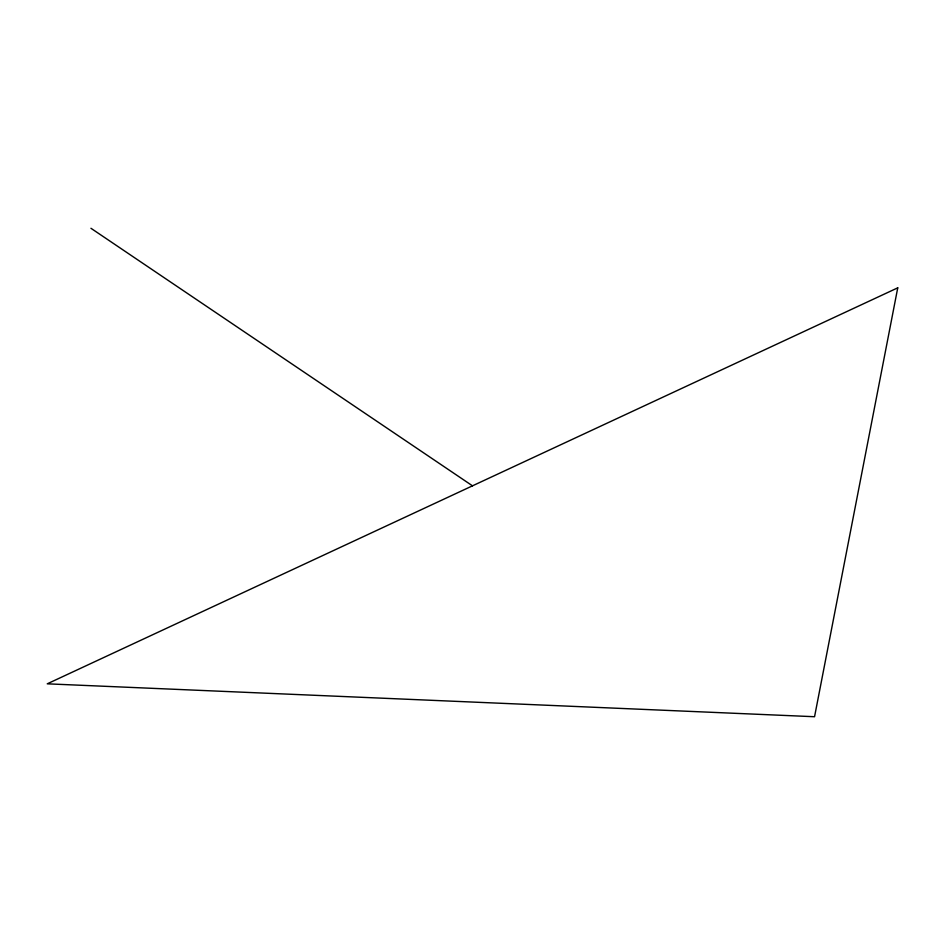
<?xml version="1.0" encoding="UTF-8"?>
<svg xmlns="http://www.w3.org/2000/svg" width="945" height="945" viewBox="0 0 945 945"><rect width="100%" height="100%" fill="white"/><g stroke="black" fill="none" stroke-linecap="round" stroke-linejoin="round"><path stroke-width="1.42" d="M90.944 228.277L472.5 485.836M897.75 287.835L814.555 716.723L47.25 683.826L897.75 287.835"/></g></svg>
